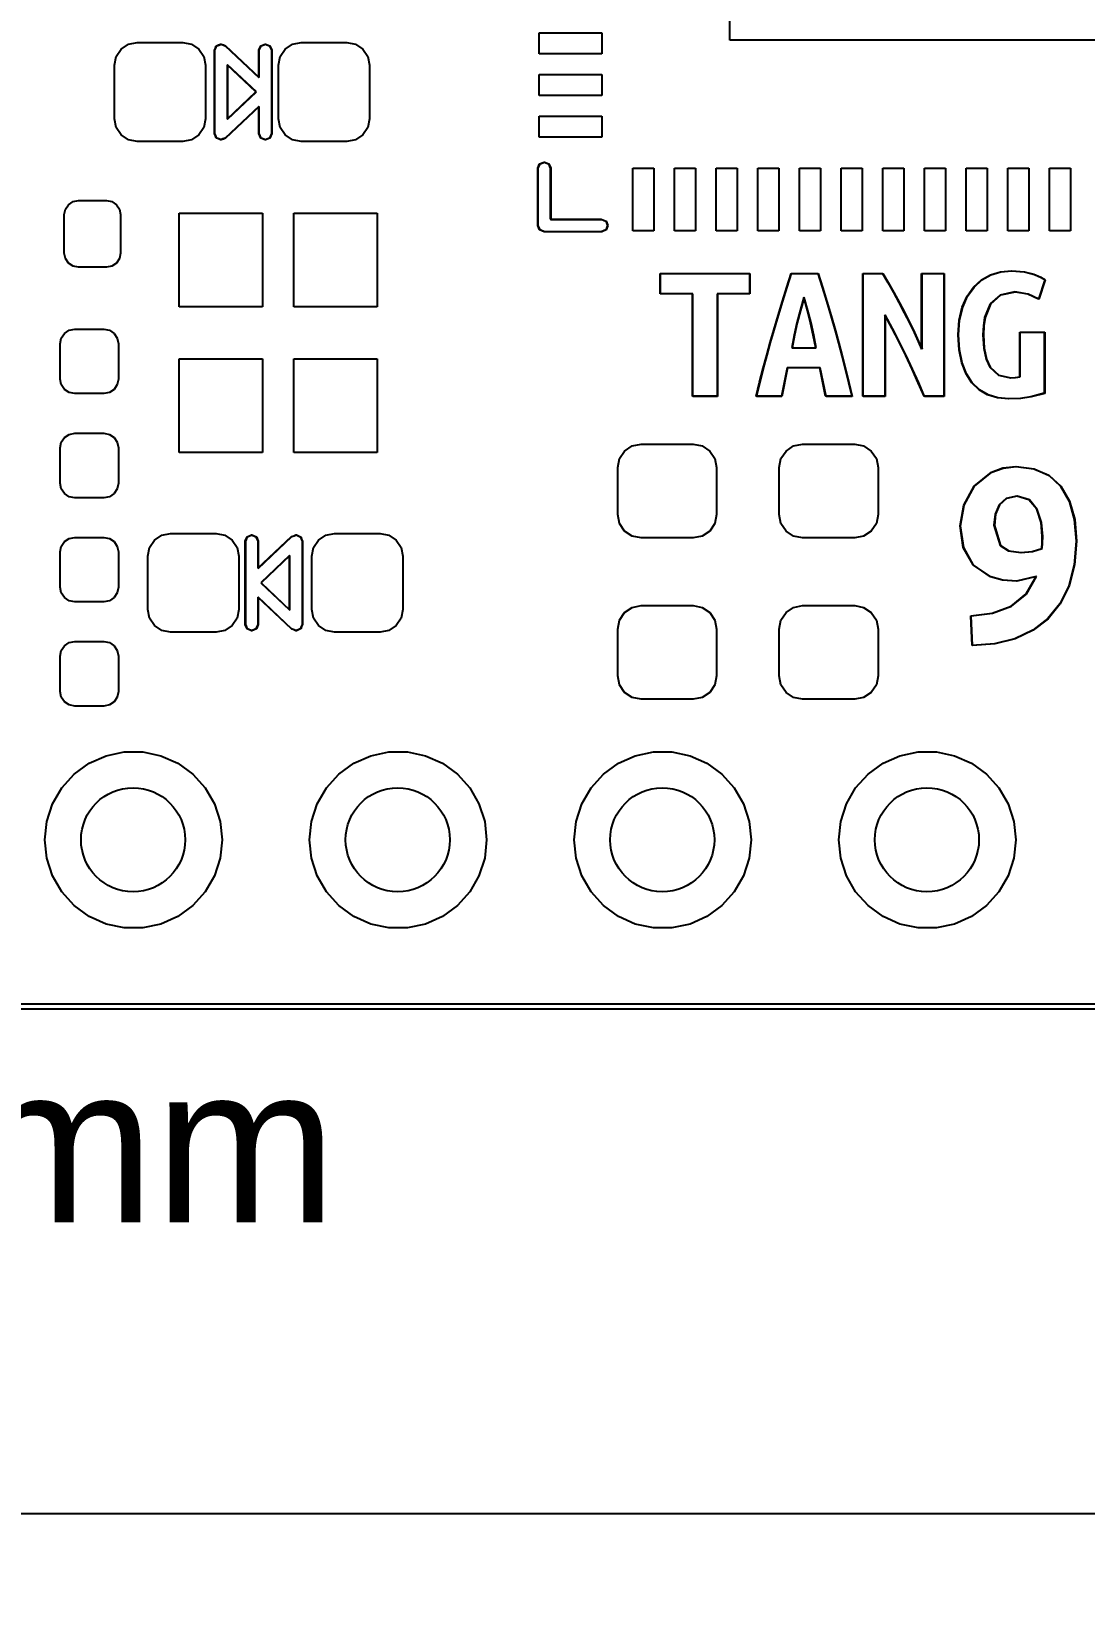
# Model space of a CAD drawing. Extents: x -4.6 to 74, y -9.9 to 22.
# Drawn here: x 18.26 to 28.34, y -9.88 to 5.3 of the extents above; entities that cross this region are included whole.
import ezdxf

# ---------------------------------------------------------------- set-up
doc = ezdxf.new("R2010")
doc.units = 0
doc.header["$MEASUREMENT"] = 0
doc.layers.get('0').update_dxf_attribs({"color": 252, "linetype": 'CONTINUOUS'})
doc.layers.add('BLACK', color=140, linetype='CONTINUOUS')
doc.layers.add('Tag', color=140, linetype='CONTINUOUS')
doc.layers.get('0').off()
doc.styles.add('KICADB', font='arial.ttf', dxfattribs={"height": 1.5})
doc.dimstyles.get("Standard").update_dxf_attribs({"dimtxt": 0.18, "dimasz": 0.18, "dimexe": 0.18, "dimexo": 0.0625, "dimgap": 0.09, "dimtad": 0, "dimtih": 1, "dimtoh": 1, "dimdec": 4, "dimzin": 0, "dimdsep": 46, "dimtxsty": 'Standard', "dimcen": 0.09, "dimadec": 0, "dimazin": 0, "dimtfac": 1, "dimtdec": 4, "dimtofl": 0, "dimtmove": 0, "dimatfit": 3, "dimfxl": 1, "dimtolj": 1, "dimtzin": 0, "dimarcsym": 0})

# ---------------------------------------------------------------- blocks, each defined once
blk = doc.blocks.new('Tang_Nano_9K_3672-F_Mask')
at = {"layer": 'BLACK', "linetype": 'Continuous'}
for p, q in [((4.8407, -3.64943), (4.8407, -3.38408)), ((4.76866, -3.65455), (4.76866, -3.64668)), ((4.76866, -3.64668), (4.79228, -3.64668)), ((4.79228, -3.64668), (4.79228, -3.65455)), ((4.60877, -3.65562), (4.61063, -3.65282)), ((4.61063, -3.65282), (4.61343, -3.65095)), ((4.61343, -3.65095), (4.61672, -3.6503)), ((4.61672, -3.6503), (4.63395, -3.6503)), ((4.63395, -3.6503), (4.63724, -3.65095)), ((4.63724, -3.65095), (4.64004, -3.65282)), ((4.64004, -3.65282), (4.6419, -3.65562)), ((4.67077, -3.65562), (4.67264, -3.65282)), ((4.67264, -3.65282), (4.67543, -3.65095)), ((4.67543, -3.65095), (4.67873, -3.6503)), ((4.67873, -3.6503), (4.69595, -3.6503)), ((4.69595, -3.6503), (4.69925, -3.65095)), ((4.69925, -3.65095), (4.70204, -3.65282)), ((4.70204, -3.65282), (4.70391, -3.65562)), ((4.79228, -3.65455), (4.76866, -3.65455)), ((5.10606, -3.64943), (4.8407, -3.64943)), ((4.60811, -3.65891), (4.60877, -3.65562)), ((4.60811, -3.67909), (4.60811, -3.65891)), ((4.6419, -3.65562), (4.64256, -3.65891)), ((4.64256, -3.65891), (4.64256, -3.67909)), ((4.67012, -3.65891), (4.67077, -3.65562)), ((4.67012, -3.67909), (4.67012, -3.65891)), ((4.70391, -3.65562), (4.70457, -3.65891)), ((4.70457, -3.65891), (4.70457, -3.67909)), ((4.76866, -3.6703), (4.76866, -3.66243)), ((4.76866, -3.66243), (4.79228, -3.66243)), ((4.79228, -3.66243), (4.79228, -3.6703)), ((4.79228, -3.6703), (4.76866, -3.6703)), ((4.76866, -3.68605), (4.76866, -3.67817)), ((4.76866, -3.67817), (4.79228, -3.67817)), ((4.79228, -3.67817), (4.79228, -3.68605)), ((4.60877, -3.68238), (4.60811, -3.67909)), ((4.61063, -3.68518), (4.60877, -3.68238)), ((4.6419, -3.68238), (4.64004, -3.68518)), ((4.64256, -3.67909), (4.6419, -3.68238)), ((4.67077, -3.68238), (4.67012, -3.67909)), ((4.67264, -3.68518), (4.67077, -3.68238)), ((4.70391, -3.68238), (4.70204, -3.68518)), ((4.70457, -3.67909), (4.70391, -3.68238)), ((4.61343, -3.68705), (4.61063, -3.68518)), ((4.61672, -3.6877), (4.61343, -3.68705)), ((4.63395, -3.6877), (4.61672, -3.6877)), ((4.63724, -3.68705), (4.63395, -3.6877)), ((4.64004, -3.68518), (4.63724, -3.68705)), ((4.67543, -3.68705), (4.67264, -3.68518)), ((4.67873, -3.6877), (4.67543, -3.68705)), ((4.69595, -3.6877), (4.67873, -3.6877)), ((4.69925, -3.68705), (4.69595, -3.6877)), ((4.70204, -3.68518), (4.69925, -3.68705)), ((4.79228, -3.68605), (4.76866, -3.68605)), ((4.80409, -3.72148), (4.80409, -3.69786)), ((4.80409, -3.69786), (4.81196, -3.69786)), ((4.81196, -3.69786), (4.81196, -3.72148)), ((4.81984, -3.72148), (4.81984, -3.69786)), ((4.81984, -3.69786), (4.82771, -3.69786)), ((4.82771, -3.69786), (4.82771, -3.72148)), ((4.83559, -3.72148), (4.83559, -3.69786)), ((4.83559, -3.69786), (4.84346, -3.69786)), ((4.84346, -3.69786), (4.84346, -3.72148)), ((4.85133, -3.72148), (4.85133, -3.69786)), ((4.85133, -3.69786), (4.85921, -3.69786)), ((4.85921, -3.69786), (4.85921, -3.72148)), ((4.86708, -3.72148), (4.86708, -3.69786)), ((4.86708, -3.69786), (4.87496, -3.69786)), ((4.87496, -3.69786), (4.87496, -3.72148)), ((4.88283, -3.72148), (4.88283, -3.69786)), ((4.88283, -3.69786), (4.8907, -3.69786)), ((4.8907, -3.69786), (4.8907, -3.72148)), ((4.89858, -3.72148), (4.89858, -3.69786)), ((4.89858, -3.69786), (4.90645, -3.69786)), ((4.90645, -3.69786), (4.90645, -3.72148)), ((4.91433, -3.72148), (4.91433, -3.69786)), ((4.91433, -3.69786), (4.9222, -3.69786)), ((4.9222, -3.69786), (4.9222, -3.72148)), ((4.93007, -3.72148), (4.93007, -3.69786)), ((4.93007, -3.69786), (4.93795, -3.69786)), ((4.93795, -3.69786), (4.93795, -3.72148)), ((4.94582, -3.72148), (4.94582, -3.69786)), ((4.94582, -3.69786), (4.9537, -3.69786)), ((4.9537, -3.69786), (4.9537, -3.72148)), ((4.96157, -3.72148), (4.96157, -3.69786)), ((4.96157, -3.69786), (4.96944, -3.69786)), ((4.96944, -3.69786), (4.96944, -3.72148)), ((4.58917, -3.71536), (4.58958, -3.71333)), ((4.58958, -3.71333), (4.59073, -3.71161)), ((4.59073, -3.71161), (4.59245, -3.71045)), ((4.59245, -3.71045), (4.59449, -3.71005)), ((4.59449, -3.71005), (4.60512, -3.71005)), ((4.60512, -3.71005), (4.60715, -3.71045)), ((4.60715, -3.71045), (4.60888, -3.71161)), ((4.60888, -3.71161), (4.61003, -3.71333)), ((4.61003, -3.71333), (4.61043, -3.71536)), ((4.58917, -3.72993), (4.58917, -3.71536)), ((4.61043, -3.71536), (4.61043, -3.72993)), ((4.6326, -3.75024), (4.6326, -3.71481)), ((4.6326, -3.71481), (4.66409, -3.71481)), ((4.66409, -3.71481), (4.66409, -3.75024)), ((4.67591, -3.75024), (4.67591, -3.71481)), ((4.67591, -3.71481), (4.7074, -3.71481)), ((4.7074, -3.71481), (4.7074, -3.75024)), ((4.81196, -3.72148), (4.80409, -3.72148)), ((4.82771, -3.72148), (4.81984, -3.72148)), ((4.84346, -3.72148), (4.83559, -3.72148)), ((4.85921, -3.72148), (4.85133, -3.72148)), ((4.87496, -3.72148), (4.86708, -3.72148)), ((4.8907, -3.72148), (4.88283, -3.72148)), ((4.90645, -3.72148), (4.89858, -3.72148)), ((4.9222, -3.72148), (4.91433, -3.72148)), ((4.93795, -3.72148), (4.93007, -3.72148)), ((4.9537, -3.72148), (4.94582, -3.72148)), ((4.96944, -3.72148), (4.96157, -3.72148)), ((4.58958, -3.73196), (4.58917, -3.72993)), ((4.59073, -3.73369), (4.58958, -3.73196)), ((4.61003, -3.73196), (4.60888, -3.73369)), ((4.61043, -3.72993), (4.61003, -3.73196)), ((4.59245, -3.73484), (4.59073, -3.73369)), ((4.59449, -3.73525), (4.59245, -3.73484)), ((4.60512, -3.73525), (4.59449, -3.73525)), ((4.60715, -3.73484), (4.60512, -3.73525)), ((4.60888, -3.73369), (4.60715, -3.73484)), ((4.66409, -3.75024), (4.6326, -3.75024)), ((4.7074, -3.75024), (4.67591, -3.75024)), ((4.58757, -3.76416), (4.58799, -3.76205)), ((4.58799, -3.76205), (4.58918, -3.76026)), ((4.58918, -3.76026), (4.59097, -3.75906)), ((4.59097, -3.75906), (4.59308, -3.75865)), ((4.59308, -3.75865), (4.6041, -3.75865)), ((4.6041, -3.75865), (4.60621, -3.75906)), ((4.60621, -3.75906), (4.608, -3.76026)), ((4.608, -3.76026), (4.60919, -3.76205)), ((4.60919, -3.76205), (4.60961, -3.76416)), ((4.58757, -3.77754), (4.58757, -3.76416)), ((4.60961, -3.76416), (4.60961, -3.77754)), ((4.6326, -3.80536), (4.6326, -3.76993)), ((4.6326, -3.76993), (4.66409, -3.76993)), ((4.66409, -3.76993), (4.66409, -3.80536)), ((4.67591, -3.80536), (4.67591, -3.76993)), ((4.67591, -3.76993), (4.7074, -3.76993)), ((4.7074, -3.76993), (4.7074, -3.80536)), ((4.58799, -3.77965), (4.58757, -3.77754)), ((4.58918, -3.78144), (4.58799, -3.77965)), ((4.60919, -3.77965), (4.608, -3.78144)), ((4.60961, -3.77754), (4.60919, -3.77965)), ((4.59097, -3.78264), (4.58918, -3.78144)), ((4.59308, -3.78305), (4.59097, -3.78264)), ((4.6041, -3.78305), (4.59308, -3.78305)), ((4.60621, -3.78264), (4.6041, -3.78305)), ((4.608, -3.78144), (4.60621, -3.78264)), ((4.59097, -3.79844), (4.59308, -3.79802)), ((4.59308, -3.79802), (4.6041, -3.79802)), ((4.6041, -3.79802), (4.60621, -3.79844)), ((4.58757, -3.80353), (4.58799, -3.80142)), ((4.58757, -3.81691), (4.58757, -3.80353)), ((4.58799, -3.80142), (4.58918, -3.79963)), ((4.58918, -3.79963), (4.59097, -3.79844)), ((4.60621, -3.79844), (4.608, -3.79963)), ((4.608, -3.79963), (4.60919, -3.80142)), ((4.60919, -3.80142), (4.60961, -3.80353)), ((4.60961, -3.80353), (4.60961, -3.81691)), ((4.80092, -3.80476), (4.80379, -3.80284)), ((4.80379, -3.80284), (4.80718, -3.80217)), ((4.80718, -3.80217), (4.82687, -3.80217)), ((4.82687, -3.80217), (4.83026, -3.80284)), ((4.83026, -3.80284), (4.83313, -3.80476)), ((4.86194, -3.80476), (4.86481, -3.80284)), ((4.86481, -3.80284), (4.8682, -3.80217)), ((4.8682, -3.80217), (4.88789, -3.80217)), ((4.88789, -3.80217), (4.89128, -3.80284)), ((4.89128, -3.80284), (4.89415, -3.80476)), ((4.66409, -3.80536), (4.6326, -3.80536)), ((4.7074, -3.80536), (4.67591, -3.80536)), ((4.79832, -3.81102), (4.799, -3.80763)), ((4.799, -3.80763), (4.80092, -3.80476)), ((4.83313, -3.80476), (4.83505, -3.80763)), ((4.83505, -3.80763), (4.83572, -3.81102)), ((4.85935, -3.81102), (4.86002, -3.80763)), ((4.86002, -3.80763), (4.86194, -3.80476)), ((4.89415, -3.80476), (4.89607, -3.80763)), ((4.89607, -3.80763), (4.89675, -3.81102)), ((4.79832, -3.82874), (4.79832, -3.81102)), ((4.83572, -3.81102), (4.83572, -3.82874)), ((4.85935, -3.82874), (4.85935, -3.81102)), ((4.89675, -3.81102), (4.89675, -3.82874)), ((4.58799, -3.81902), (4.58757, -3.81691)), ((4.58918, -3.82081), (4.58799, -3.81902)), ((4.59097, -3.82201), (4.58918, -3.82081)), ((4.59308, -3.82243), (4.59097, -3.82201)), ((4.60621, -3.82201), (4.6041, -3.82243)), ((4.608, -3.82081), (4.60621, -3.82201)), ((4.60919, -3.81902), (4.608, -3.82081)), ((4.60961, -3.81691), (4.60919, -3.81902)), ((4.6041, -3.82243), (4.59308, -3.82243)), ((4.799, -3.83213), (4.79832, -3.82874)), ((4.80092, -3.835), (4.799, -3.83213)), ((4.83505, -3.83213), (4.83313, -3.835)), ((4.83572, -3.82874), (4.83505, -3.83213)), ((4.86002, -3.83213), (4.85935, -3.82874)), ((4.86194, -3.835), (4.86002, -3.83213)), ((4.89607, -3.83213), (4.89415, -3.835)), ((4.89675, -3.82874), (4.89607, -3.83213)), ((4.58799, -3.84079), (4.58918, -3.839)), ((4.58918, -3.839), (4.59097, -3.83781)), ((4.59097, -3.83781), (4.59308, -3.83739)), ((4.59308, -3.83739), (4.6041, -3.83739)), ((4.6041, -3.83739), (4.60621, -3.83781)), ((4.60621, -3.83781), (4.608, -3.839)), ((4.608, -3.839), (4.60919, -3.84079)), ((4.62136, -3.84119), (4.62323, -3.8384)), ((4.62323, -3.8384), (4.62603, -3.83653)), ((4.62603, -3.83653), (4.62932, -3.83587)), ((4.62932, -3.83587), (4.64655, -3.83587)), ((4.64655, -3.83587), (4.64984, -3.83653)), ((4.64984, -3.83653), (4.65264, -3.8384)), ((4.65264, -3.8384), (4.6545, -3.84119)), ((4.68337, -3.84119), (4.68524, -3.8384)), ((4.68524, -3.8384), (4.68803, -3.83653)), ((4.68803, -3.83653), (4.69133, -3.83587)), ((4.69133, -3.83587), (4.70855, -3.83587)), ((4.70855, -3.83587), (4.71185, -3.83653)), ((4.71185, -3.83653), (4.71464, -3.8384)), ((4.71464, -3.8384), (4.71651, -3.84119)), ((4.80379, -3.83692), (4.80092, -3.835)), ((4.80718, -3.8376), (4.80379, -3.83692)), ((4.82687, -3.8376), (4.80718, -3.8376)), ((4.83026, -3.83692), (4.82687, -3.8376)), ((4.83313, -3.835), (4.83026, -3.83692)), ((4.86481, -3.83692), (4.86194, -3.835)), ((4.8682, -3.8376), (4.86481, -3.83692)), ((4.88789, -3.8376), (4.8682, -3.8376)), ((4.89128, -3.83692), (4.88789, -3.8376)), ((4.89415, -3.835), (4.89128, -3.83692)), ((4.58757, -3.8429), (4.58799, -3.84079)), ((4.58757, -3.85628), (4.58757, -3.8429)), ((4.60919, -3.84079), (4.60961, -3.8429)), ((4.60961, -3.8429), (4.60961, -3.85628)), ((4.62071, -3.84449), (4.62136, -3.84119)), ((4.62071, -3.86466), (4.62071, -3.84449)), ((4.6545, -3.84119), (4.65516, -3.84449)), ((4.65516, -3.84449), (4.65516, -3.86466)), ((4.68272, -3.84449), (4.68337, -3.84119)), ((4.68272, -3.86466), (4.68272, -3.84449)), ((4.71651, -3.84119), (4.71717, -3.84449)), ((4.71717, -3.84449), (4.71717, -3.86466)), ((4.58799, -3.85839), (4.58757, -3.85628)), ((4.60961, -3.85628), (4.60919, -3.85839)), ((4.58918, -3.86018), (4.58799, -3.85839)), ((4.59097, -3.86138), (4.58918, -3.86018)), ((4.59308, -3.8618), (4.59097, -3.86138)), ((4.6041, -3.8618), (4.59308, -3.8618)), ((4.60621, -3.86138), (4.6041, -3.8618)), ((4.608, -3.86018), (4.60621, -3.86138)), ((4.60919, -3.85839), (4.608, -3.86018)), ((4.80092, -3.86578), (4.80379, -3.86386)), ((4.80379, -3.86386), (4.80718, -3.86319)), ((4.80718, -3.86319), (4.82687, -3.86319)), ((4.82687, -3.86319), (4.83026, -3.86386)), ((4.83026, -3.86386), (4.83313, -3.86578)), ((4.86194, -3.86578), (4.86481, -3.86386)), ((4.86481, -3.86386), (4.8682, -3.86319)), ((4.8682, -3.86319), (4.88789, -3.86319)), ((4.88789, -3.86319), (4.89128, -3.86386)), ((4.89128, -3.86386), (4.89415, -3.86578)), ((4.62136, -3.86796), (4.62071, -3.86466)), ((4.62323, -3.87075), (4.62136, -3.86796)), ((4.6545, -3.86796), (4.65264, -3.87075)), ((4.65516, -3.86466), (4.6545, -3.86796)), ((4.68337, -3.86796), (4.68272, -3.86466)), ((4.68524, -3.87075), (4.68337, -3.86796)), ((4.71651, -3.86796), (4.71464, -3.87075)), ((4.71717, -3.86466), (4.71651, -3.86796)), ((4.79832, -3.87205), (4.799, -3.86866)), ((4.799, -3.86866), (4.80092, -3.86578)), ((4.83313, -3.86578), (4.83505, -3.86866)), ((4.83505, -3.86866), (4.83572, -3.87205)), ((4.85935, -3.87205), (4.86002, -3.86866)), ((4.86002, -3.86866), (4.86194, -3.86578)), ((4.89415, -3.86578), (4.89607, -3.86866)), ((4.89607, -3.86866), (4.89675, -3.87205)), ((4.62603, -3.87262), (4.62323, -3.87075)), ((4.62932, -3.87328), (4.62603, -3.87262)), ((4.64655, -3.87328), (4.62932, -3.87328)), ((4.64984, -3.87262), (4.64655, -3.87328)), ((4.65264, -3.87075), (4.64984, -3.87262)), ((4.68803, -3.87262), (4.68524, -3.87075)), ((4.69133, -3.87328), (4.68803, -3.87262)), ((4.70855, -3.87328), (4.69133, -3.87328)), ((4.71185, -3.87262), (4.70855, -3.87328)), ((4.71464, -3.87075), (4.71185, -3.87262)), ((4.79832, -3.88976), (4.79832, -3.87205)), ((4.83572, -3.87205), (4.83572, -3.88976)), ((4.85935, -3.88976), (4.85935, -3.87205)), ((4.89675, -3.87205), (4.89675, -3.88976)), ((4.58757, -3.88227), (4.58799, -3.88016)), ((4.58757, -3.89565), (4.58757, -3.88227)), ((4.58799, -3.88016), (4.58918, -3.87837)), ((4.58918, -3.87837), (4.59097, -3.87718)), ((4.59097, -3.87718), (4.59308, -3.87676)), ((4.59308, -3.87676), (4.6041, -3.87676)), ((4.6041, -3.87676), (4.60621, -3.87718)), ((4.60621, -3.87718), (4.608, -3.87837)), ((4.608, -3.87837), (4.60919, -3.88016)), ((4.60919, -3.88016), (4.60961, -3.88227)), ((4.60961, -3.88227), (4.60961, -3.89565)), ((4.799, -3.89315), (4.79832, -3.88976)), ((4.80092, -3.89603), (4.799, -3.89315)), ((4.83505, -3.89315), (4.83313, -3.89603)), ((4.83572, -3.88976), (4.83505, -3.89315)), ((4.86002, -3.89315), (4.85935, -3.88976)), ((4.86194, -3.89603), (4.86002, -3.89315)), ((4.89607, -3.89315), (4.89415, -3.89603)), ((4.89675, -3.88976), (4.89607, -3.89315)), ((4.58799, -3.89776), (4.58757, -3.89565)), ((4.58918, -3.89955), (4.58799, -3.89776)), ((4.59097, -3.90075), (4.58918, -3.89955)), ((4.608, -3.89955), (4.60621, -3.90075)), ((4.60919, -3.89776), (4.608, -3.89955)), ((4.60961, -3.89565), (4.60919, -3.89776)), ((4.80379, -3.89795), (4.80092, -3.89603)), ((4.80718, -3.89862), (4.80379, -3.89795)), ((4.82687, -3.89862), (4.80718, -3.89862)), ((4.83026, -3.89795), (4.82687, -3.89862)), ((4.83313, -3.89603), (4.83026, -3.89795)), ((4.86481, -3.89795), (4.86194, -3.89603)), ((4.8682, -3.89862), (4.86481, -3.89795)), ((4.88789, -3.89862), (4.8682, -3.89862)), ((4.89128, -3.89795), (4.88789, -3.89862)), ((4.89415, -3.89603), (4.89128, -3.89795)), ((4.59308, -3.90117), (4.59097, -3.90075)), ((4.6041, -3.90117), (4.59308, -3.90117)), ((4.60621, -3.90075), (4.6041, -3.90117)), ((4.59293, -3.92689), (4.59859, -3.92277)), ((4.59859, -3.92277), (4.60498, -3.91993)), ((4.60498, -3.91993), (4.61182, -3.91847)), ((4.61182, -3.91847), (4.61882, -3.91847)), ((4.61882, -3.91847), (4.62566, -3.91993)), ((4.62566, -3.91993), (4.63206, -3.92277)), ((4.63206, -3.92277), (4.63772, -3.92689)), ((4.69293, -3.92689), (4.69859, -3.92277)), ((4.69859, -3.92277), (4.70498, -3.91993)), ((4.70498, -3.91993), (4.71183, -3.91847)), ((4.71183, -3.91847), (4.71882, -3.91847)), ((4.71882, -3.91847), (4.72566, -3.91993)), ((4.72566, -3.91993), (4.73206, -3.92277)), ((4.73206, -3.92277), (4.73772, -3.92689)), ((4.79293, -3.92689), (4.79859, -3.92277)), ((4.79859, -3.92277), (4.80498, -3.91993)), ((4.80498, -3.91993), (4.81182, -3.91847)), ((4.81182, -3.91847), (4.81882, -3.91847)), ((4.81882, -3.91847), (4.82566, -3.91993)), ((4.82566, -3.91993), (4.83206, -3.92277)), ((4.83206, -3.92277), (4.83772, -3.92689)), ((4.89293, -3.92689), (4.89859, -3.92277)), ((4.89859, -3.92277), (4.90498, -3.91993)), ((4.90498, -3.91993), (4.91183, -3.91847)), ((4.91183, -3.91847), (4.91882, -3.91847)), ((4.91882, -3.91847), (4.92566, -3.91993)), ((4.92566, -3.91993), (4.93206, -3.92277)), ((4.93206, -3.92277), (4.93772, -3.92689)), ((4.58825, -3.93209), (4.59293, -3.92689)), ((4.63772, -3.92689), (4.6424, -3.93209)), ((4.68825, -3.93209), (4.69293, -3.92689)), ((4.73772, -3.92689), (4.7424, -3.93209)), ((4.78825, -3.93209), (4.79293, -3.92689)), ((4.83772, -3.92689), (4.8424, -3.93209)), ((4.88825, -3.93209), (4.89293, -3.92689)), ((4.93772, -3.92689), (4.9424, -3.93209)), ((4.58475, -3.93814), (4.58825, -3.93209)), ((4.6424, -3.93209), (4.64589, -3.93814)), ((4.68475, -3.93814), (4.68825, -3.93209)), ((4.7424, -3.93209), (4.74589, -3.93814)), ((4.78475, -3.93814), (4.78825, -3.93209)), ((4.8424, -3.93209), (4.84589, -3.93814)), ((4.88475, -3.93814), (4.88825, -3.93209)), ((4.9424, -3.93209), (4.94589, -3.93814)), ((4.58259, -3.9448), (4.58475, -3.93814)), ((4.64589, -3.93814), (4.64806, -3.9448)), ((4.68259, -3.9448), (4.68475, -3.93814)), ((4.74589, -3.93814), (4.74806, -3.9448)), ((4.78259, -3.9448), (4.78475, -3.93814)), ((4.84589, -3.93814), (4.84806, -3.9448)), ((4.88259, -3.9448), (4.88475, -3.93814)), ((4.94589, -3.93814), (4.94806, -3.9448)), ((4.58186, -3.95176), (4.58259, -3.9448)), ((4.64806, -3.9448), (4.64879, -3.95176)), ((4.68186, -3.95176), (4.68259, -3.9448)), ((4.74806, -3.9448), (4.74879, -3.95176)), ((4.78186, -3.95176), (4.78259, -3.9448)), ((4.84806, -3.9448), (4.84879, -3.95176)), ((4.88186, -3.95176), (4.88259, -3.9448)), ((4.94806, -3.9448), (4.94879, -3.95176)), ((4.58259, -3.95871), (4.58186, -3.95176)), ((4.64879, -3.95176), (4.64806, -3.95871)), ((4.68259, -3.95871), (4.68186, -3.95176)), ((4.74879, -3.95176), (4.74806, -3.95871)), ((4.78259, -3.95871), (4.78186, -3.95176)), ((4.84879, -3.95176), (4.84806, -3.95871)), ((4.88259, -3.95871), (4.88186, -3.95176)), ((4.94879, -3.95176), (4.94806, -3.95871)), ((4.58475, -3.96537), (4.58259, -3.95871)), ((4.64806, -3.95871), (4.64589, -3.96537)), ((4.68475, -3.96537), (4.68259, -3.95871)), ((4.74806, -3.95871), (4.74589, -3.96537)), ((4.78475, -3.96537), (4.78259, -3.95871)), ((4.84806, -3.95871), (4.84589, -3.96537)), ((4.88475, -3.96537), (4.88259, -3.95871)), ((4.94806, -3.95871), (4.94589, -3.96537)), ((4.58825, -3.97143), (4.58475, -3.96537)), ((4.64589, -3.96537), (4.6424, -3.97143)), ((4.68825, -3.97143), (4.68475, -3.96537)), ((4.74589, -3.96537), (4.7424, -3.97143)), ((4.78825, -3.97143), (4.78475, -3.96537)), ((4.84589, -3.96537), (4.8424, -3.97143)), ((4.88825, -3.97143), (4.88475, -3.96537)), ((4.94589, -3.96537), (4.9424, -3.97143)), ((4.59293, -3.97662), (4.58825, -3.97143)), ((4.6424, -3.97143), (4.63772, -3.97662)), ((4.69293, -3.97662), (4.68825, -3.97143)), ((4.7424, -3.97143), (4.73772, -3.97662)), ((4.79293, -3.97662), (4.78825, -3.97143)), ((4.8424, -3.97143), (4.83772, -3.97662)), ((4.89293, -3.97662), (4.88825, -3.97143)), ((4.9424, -3.97143), (4.93772, -3.97662)), ((4.59859, -3.98074), (4.59293, -3.97662)), ((4.63772, -3.97662), (4.63206, -3.98074)), ((4.69859, -3.98074), (4.69293, -3.97662)), ((4.73772, -3.97662), (4.73206, -3.98074)), ((4.79859, -3.98074), (4.79293, -3.97662)), ((4.83772, -3.97662), (4.83206, -3.98074)), ((4.89859, -3.98074), (4.89293, -3.97662)), ((4.93772, -3.97662), (4.93206, -3.98074)), ((4.60498, -3.98358), (4.59859, -3.98074)), ((4.61182, -3.98504), (4.60498, -3.98358)), ((4.62566, -3.98358), (4.61882, -3.98504)), ((4.63206, -3.98074), (4.62566, -3.98358)), ((4.70498, -3.98358), (4.69859, -3.98074)), ((4.71183, -3.98504), (4.70498, -3.98358)), ((4.72566, -3.98358), (4.71882, -3.98504)), ((4.73206, -3.98074), (4.72566, -3.98358)), ((4.80498, -3.98358), (4.79859, -3.98074)), ((4.81182, -3.98504), (4.80498, -3.98358)), ((4.82566, -3.98358), (4.81882, -3.98504)), ((4.83206, -3.98074), (4.82566, -3.98358)), ((4.90498, -3.98358), (4.89859, -3.98074)), ((4.91183, -3.98504), (4.90498, -3.98358)), ((4.92566, -3.98358), (4.91882, -3.98504)), ((4.93206, -3.98074), (4.92566, -3.98358)), ((4.61882, -3.98504), (4.61182, -3.98504)), ((4.71882, -3.98504), (4.71183, -3.98504)), ((4.81882, -3.98504), (4.81182, -3.98504)), ((4.91882, -3.98504), (4.91183, -3.98504))]:
    blk.add_line(p, q, dxfattribs=at)
blk = doc.blocks.new('Tang_Nano_9K_3672-F_Silkscreen')
at = {"layer": 'BLACK', "linetype": 'Continuous'}
for p, q in [((4.6461, -3.65325), (4.64644, -3.65245)), ((4.6461, -3.68475), (4.6461, -3.65325)), ((4.64644, -3.65245), (4.64674, -3.65163)), ((4.64674, -3.65163), (4.64678, -3.65162)), ((4.64678, -3.65162), (4.64679, -3.65158)), ((4.64679, -3.65158), (4.6476, -3.65125)), ((4.6476, -3.65125), (4.64839, -3.65089)), ((4.64839, -3.65089), (4.64843, -3.6509)), ((4.64843, -3.6509), (4.64846, -3.65089)), ((4.64846, -3.65089), (4.64927, -3.65122)), ((4.64927, -3.65122), (4.65008, -3.65153)), ((4.65008, -3.65153), (4.66283, -3.66353)), ((4.66283, -3.65325), (4.66353, -3.65158)), ((4.66283, -3.66353), (4.66283, -3.65325)), ((4.66353, -3.65158), (4.6652, -3.65089)), ((4.6652, -3.65089), (4.66687, -3.65158)), ((4.66687, -3.65158), (4.66756, -3.65325)), ((4.66756, -3.65325), (4.66756, -3.68475)), ((4.66175, -3.669), (4.65083, -3.65872)), ((4.65083, -3.65872), (4.65083, -3.67928)), ((4.65083, -3.67928), (4.66175, -3.669)), ((4.66283, -3.67447), (4.65008, -3.68647)), ((4.66283, -3.68475), (4.66283, -3.67447)), ((4.64644, -3.68555), (4.6461, -3.68475)), ((4.64674, -3.68637), (4.64644, -3.68555)), ((4.64678, -3.68638), (4.64674, -3.68637)), ((4.64679, -3.68642), (4.64678, -3.68638)), ((4.6476, -3.68675), (4.64679, -3.68642)), ((4.64839, -3.68711), (4.6476, -3.68675)), ((4.64843, -3.6871), (4.64839, -3.68711)), ((4.64846, -3.68711), (4.64843, -3.6871)), ((4.64927, -3.68678), (4.64846, -3.68711)), ((4.65008, -3.68647), (4.64927, -3.68678)), ((4.66353, -3.68642), (4.66283, -3.68475)), ((4.6652, -3.68711), (4.66353, -3.68642)), ((4.66687, -3.68642), (4.6652, -3.68711)), ((4.66756, -3.68475), (4.66687, -3.68642)), ((4.76826, -3.69786), (4.76896, -3.69619)), ((4.76896, -3.69619), (4.77063, -3.6955)), ((4.77063, -3.6955), (4.7723, -3.69619)), ((4.7723, -3.69619), (4.77299, -3.69786)), ((4.76826, -3.71951), (4.76826, -3.69786)), ((4.77299, -3.69786), (4.77299, -3.71715)), ((4.76896, -3.72118), (4.76826, -3.71951)), ((4.77299, -3.71715), (4.79228, -3.71715)), ((4.79228, -3.71715), (4.79395, -3.71784)), ((4.79395, -3.71784), (4.79464, -3.71951)), ((4.79464, -3.71951), (4.79395, -3.72118)), ((4.77063, -3.72187), (4.76896, -3.72118)), ((4.79228, -3.72187), (4.77063, -3.72187)), ((4.79395, -3.72118), (4.79228, -3.72187)), ((4.8145, -3.7453), (4.8145, -3.73765)), ((4.8145, -3.73765), (4.84825, -3.73765)), ((4.84825, -3.73765), (4.84825, -3.7453)), ((4.86241, -3.74279), (4.864, -3.73765)), ((4.864, -3.73765), (4.87405, -3.73765)), ((4.87405, -3.73765), (4.8757, -3.74283)), ((4.89107, -3.78408), (4.89107, -3.73765)), ((4.89107, -3.73765), (4.8985, -3.73765)), ((4.8985, -3.73765), (4.9006, -3.74109)), ((4.91335, -3.76623), (4.91335, -3.73765)), ((4.91335, -3.73765), (4.92167, -3.73765)), ((4.92167, -3.73765), (4.92167, -3.78408)), ((4.93594, -3.74006), (4.93937, -3.73814)), ((4.93937, -3.73814), (4.94318, -3.73699)), ((4.94318, -3.73699), (4.94725, -3.7366)), ((4.94725, -3.7366), (4.95209, -3.73701)), ((4.95209, -3.73701), (4.9558, -3.73795)), ((4.9558, -3.73795), (4.95839, -3.73908)), ((4.86079, -3.74807), (4.86241, -3.74279)), ((4.8757, -3.74283), (4.87734, -3.74816)), ((4.9006, -3.74109), (4.9027, -3.74481)), ((4.93058, -3.74619), (4.933, -3.74275)), ((4.933, -3.74275), (4.93594, -3.74006)), ((4.95992, -3.73998), (4.95752, -3.74733)), ((4.95839, -3.73908), (4.95992, -3.73998)), ((4.82672, -3.7453), (4.8145, -3.7453)), ((4.82672, -3.78408), (4.82672, -3.7453)), ((4.84825, -3.7453), (4.83602, -3.7453)), ((4.83602, -3.7453), (4.83602, -3.78408)), ((4.85915, -3.75349), (4.86079, -3.74807)), ((4.8688, -3.74665), (4.86741, -3.75164)), ((4.87019, -3.75164), (4.8688, -3.74665)), ((4.87734, -3.74816), (4.87898, -3.75365)), ((4.9027, -3.74481), (4.90477, -3.74867)), ((4.90477, -3.74867), (4.90679, -3.7525)), ((4.92754, -3.75525), (4.92872, -3.75036)), ((4.92872, -3.75036), (4.93058, -3.74619)), ((4.93926, -3.74916), (4.93716, -3.75426)), ((4.94297, -3.74583), (4.93926, -3.74916)), ((4.94852, -3.74463), (4.94297, -3.74583)), ((4.95347, -3.74545), (4.94852, -3.74463)), ((4.95752, -3.74733), (4.95347, -3.74545)), ((4.85747, -3.75906), (4.85915, -3.75349)), ((4.86621, -3.75629), (4.86516, -3.7609)), ((4.86741, -3.75164), (4.86621, -3.75629)), ((4.87139, -3.75629), (4.87019, -3.75164)), ((4.8724, -3.7609), (4.87139, -3.75629)), ((4.87898, -3.75365), (4.88061, -3.75929)), ((4.90219, -3.7584), (4.8994, -3.75325)), ((4.8994, -3.75325), (4.8994, -3.78408)), ((4.90679, -3.7525), (4.9087, -3.75627)), ((4.9087, -3.75627), (4.91046, -3.75993)), ((4.92715, -3.76083), (4.92754, -3.75525)), ((4.93716, -3.75426), (4.93668, -3.75739)), ((4.85613, -3.76368), (4.85747, -3.75906)), ((4.86516, -3.7609), (4.86422, -3.7657)), ((4.8733, -3.7657), (4.8724, -3.7609)), ((4.88061, -3.75929), (4.88191, -3.76394)), ((4.90485, -3.76354), (4.90219, -3.7584)), ((4.91046, -3.75993), (4.91203, -3.7633)), ((4.92749, -3.76646), (4.92715, -3.76083)), ((4.93668, -3.75739), (4.93652, -3.76083)), ((4.93652, -3.76083), (4.93682, -3.76589)), ((4.95047, -3.77673), (4.95047, -3.75978)), ((4.95047, -3.75978), (4.9597, -3.75978)), ((4.9597, -3.75978), (4.9597, -3.78295)), ((4.85479, -3.76848), (4.85613, -3.76368)), ((4.86422, -3.7657), (4.8733, -3.7657)), ((4.88191, -3.76394), (4.88319, -3.76875)), ((4.90739, -3.76866), (4.90485, -3.76354)), ((4.91203, -3.7633), (4.91335, -3.76623)), ((4.9285, -3.77136), (4.92749, -3.76646)), ((4.93682, -3.76589), (4.93769, -3.76998)), ((4.85212, -3.77868), (4.85345, -3.77349)), ((4.85345, -3.77349), (4.85479, -3.76848)), ((4.8625, -3.77335), (4.8604, -3.78408)), ((4.87487, -3.77335), (4.8625, -3.77335)), ((4.87705, -3.78408), (4.87487, -3.77335)), ((4.88319, -3.76875), (4.88446, -3.7737)), ((4.88446, -3.7737), (4.88571, -3.77881)), ((4.9098, -3.77379), (4.90739, -3.76866)), ((4.91209, -3.77893), (4.9098, -3.77379)), ((4.93013, -3.77553), (4.9285, -3.77136)), ((4.93769, -3.76998), (4.93915, -3.77309)), ((4.93915, -3.77309), (4.94239, -3.77604)), ((4.8508, -3.78408), (4.85212, -3.77868)), ((4.88571, -3.77881), (4.88695, -3.78408)), ((4.91425, -3.78408), (4.91209, -3.77893)), ((4.93232, -3.77894), (4.93013, -3.77553)), ((4.93505, -3.7816), (4.93232, -3.77894)), ((4.94239, -3.77604), (4.94687, -3.77703)), ((4.94687, -3.77703), (4.94867, -3.77695)), ((4.94867, -3.77695), (4.95047, -3.77673)), ((4.83602, -3.78408), (4.82672, -3.78408)), ((4.8604, -3.78408), (4.8508, -3.78408)), ((4.88695, -3.78408), (4.87705, -3.78408)), ((4.8994, -3.78408), (4.89107, -3.78408)), ((4.92167, -3.78408), (4.91425, -3.78408)), ((4.93829, -3.78351), (4.93505, -3.7816)), ((4.94199, -3.78467), (4.93829, -3.78351)), ((4.94612, -3.78505), (4.94199, -3.78467)), ((4.95071, -3.78486), (4.94612, -3.78505)), ((4.95456, -3.7843), (4.95071, -3.78486)), ((4.9597, -3.78295), (4.95456, -3.7843)), ((4.93318, -3.81803), (4.93971, -3.81272)), ((4.93971, -3.81272), (4.94399, -3.81117)), ((4.94399, -3.81117), (4.94896, -3.81065)), ((4.94896, -3.81065), (4.95575, -3.81147)), ((4.95575, -3.81147), (4.96138, -3.81395)), ((4.96138, -3.81395), (4.96585, -3.81809)), ((4.92925, -3.82526), (4.93318, -3.81803)), ((4.94928, -3.8218), (4.94529, -3.82271)), ((4.9539, -3.82319), (4.94928, -3.8218)), ((4.96585, -3.81809), (4.9691, -3.82369)), ((4.92792, -3.83307), (4.92925, -3.82526)), ((4.94264, -3.8251), (4.94115, -3.8286)), ((4.94529, -3.82271), (4.94264, -3.8251)), ((4.95687, -3.8268), (4.9539, -3.82319)), ((4.95847, -3.83174), (4.95687, -3.8268)), ((4.9691, -3.82369), (4.97105, -3.8306)), ((4.92909, -3.84119), (4.92792, -3.83307)), ((4.94115, -3.8286), (4.94067, -3.83285)), ((4.94067, -3.83285), (4.94301, -3.8405)), ((4.95895, -3.8371), (4.95847, -3.83174)), ((4.97105, -3.8306), (4.9717, -3.8388)), ((4.65772, -3.83883), (4.65841, -3.83716)), ((4.65772, -3.87032), (4.65772, -3.83883)), ((4.65841, -3.83716), (4.66008, -3.83646)), ((4.66008, -3.83646), (4.66175, -3.83716)), ((4.66175, -3.83716), (4.66244, -3.83883)), ((4.66244, -3.84911), (4.67519, -3.83711)), ((4.66244, -3.83883), (4.66244, -3.84911)), ((4.67519, -3.83711), (4.67601, -3.8368)), ((4.67601, -3.8368), (4.67681, -3.83646)), ((4.67681, -3.83646), (4.67685, -3.83648)), ((4.67685, -3.83648), (4.67688, -3.83647)), ((4.67688, -3.83647), (4.67768, -3.83682)), ((4.67768, -3.83682), (4.67848, -3.83716)), ((4.67848, -3.83716), (4.6785, -3.83719)), ((4.6785, -3.83719), (4.67853, -3.83721)), ((4.67853, -3.83721), (4.67884, -3.83802)), ((4.67884, -3.83802), (4.67917, -3.83883)), ((4.67917, -3.83883), (4.67917, -3.87032)), ((4.95873, -3.84157), (4.95889, -3.83949)), ((4.95889, -3.83949), (4.95895, -3.8371)), ((4.9717, -3.8388), (4.97101, -3.84782)), ((4.67445, -3.84429), (4.66353, -3.85457)), ((4.67445, -3.86486), (4.67445, -3.84429)), ((4.93281, -3.84784), (4.92909, -3.84119)), ((4.94301, -3.8405), (4.94614, -3.8425)), ((4.94614, -3.8425), (4.95087, -3.84316)), ((4.95087, -3.84316), (4.95512, -3.84274)), ((4.95512, -3.84274), (4.95873, -3.84157)), ((4.9394, -3.85235), (4.93281, -3.84784)), ((4.95661, -3.85219), (4.94917, -3.854)), ((4.95286, -3.85882), (4.95661, -3.85219)), ((4.97101, -3.84782), (4.96893, -3.85575)), ((4.66353, -3.85457), (4.67445, -3.86486)), ((4.94386, -3.85359), (4.9394, -3.85235)), ((4.94917, -3.854), (4.94386, -3.85359)), ((4.96893, -3.85575), (4.96557, -3.86254)), ((4.67519, -3.87204), (4.66244, -3.86004)), ((4.66244, -3.86004), (4.66244, -3.87032)), ((4.94001, -3.8661), (4.94715, -3.8634)), ((4.94715, -3.8634), (4.95286, -3.85882)), ((4.96557, -3.86254), (4.96102, -3.86813)), ((4.93196, -3.86707), (4.94001, -3.8661)), ((4.93238, -3.87833), (4.93196, -3.86707)), ((4.96102, -3.86813), (4.95533, -3.87252)), ((4.65841, -3.87199), (4.65772, -3.87032)), ((4.66008, -3.87269), (4.65841, -3.87199)), ((4.66175, -3.87199), (4.66008, -3.87269)), ((4.66244, -3.87032), (4.66175, -3.87199)), ((4.67601, -3.87235), (4.67519, -3.87204)), ((4.67681, -3.87269), (4.67601, -3.87235)), ((4.67685, -3.87267), (4.67681, -3.87269)), ((4.67688, -3.87268), (4.67685, -3.87267)), ((4.67768, -3.87233), (4.67688, -3.87268)), ((4.67848, -3.87199), (4.67768, -3.87233)), ((4.6785, -3.87196), (4.67848, -3.87199)), ((4.67853, -3.87194), (4.6785, -3.87196)), ((4.67884, -3.87113), (4.67853, -3.87194)), ((4.67917, -3.87032), (4.67884, -3.87113)), ((4.94859, -3.87573), (4.9409, -3.87768)), ((4.95533, -3.87252), (4.94859, -3.87573)), ((4.9409, -3.87768), (4.93238, -3.87833))]:
    blk.add_line(p, q, dxfattribs=at)
blk = doc.blocks.new('*D8')
at = {"layer": 'Tag', "color": 0, "linetype": 'Continuous', "lineweight": -2, "transparency": 16777216}
for p, q in [((1.471, -1.566), (1.471, -9.08)), ((71.433, -1.566), (71.433, -9.08)), ((2.471, -8.9), (32.694, -8.9)), ((70.433, -8.9), (40.21, -8.9))]:
    blk.add_line(p, q, dxfattribs=at)
at = {"layer": 'Tag', "color": 0, "linetype": 'Continuous', "transparency": 16777216}
for points in [[(2.471, -8.734), (2.471, -9.067), (1.471, -8.9)], [(70.433, -8.734), (70.433, -9.067), (71.433, -8.9)]]:
    blk.add_solid(points, dxfattribs=at)
at = {"layer": 'Tag', "color": 0, "linetype": 'Continuous', "transparency": 16777216, "insert": (36.452, -8.9), "char_height": 1.5, "attachment_point": 5, "style": 'KICADB'}
blk.add_mtext('\\A1;70.0mm', dxfattribs=at)
blk = doc.blocks.new('*D10')
at = {"layer": 'Tag', "color": 0, "linetype": 'Continuous', "lineweight": -2, "transparency": 16777216}
for p, q in [((9.088, -2.532), (9.088, -2.352)), ((8.998, -2.442), (9.178, -2.442)), ((11.763, -5.388), (9.544, -2.944)), ((11.943, -5.388), (11.763, -5.388))]:
    blk.add_line(p, q, dxfattribs=at)
at = {"layer": 'Tag', "color": 0, "linetype": 'Continuous', "transparency": 16777216}
blk.add_solid([(9.567, -2.924), (9.522, -2.965), (9.423, -2.811)], dxfattribs=at)
at = {"layer": 'Tag', "color": 0, "linetype": 'Continuous', "transparency": 16777216, "insert": (16.552, -5.388), "char_height": 1.5, "attachment_point": 5, "style": 'KICADB'}
blk.add_mtext('\\A1;Ø=1.0mm', dxfattribs=at)

msp = doc.modelspace()

# ---------------------------------------------------------------- linework, layer by layer
at = {"layer": 'BLACK', "linetype": 'Continuous'}
for p, q in [((20.01769, 5.14643), (20.02529, 5.16722)), ((20.02529, 5.16722), (20.02631, 5.16747)), ((20.02631, 5.16747), (20.02656, 5.16848)), ((20.02656, 5.16848), (20.04709, 5.17685)), ((20.04709, 5.17685), (20.06712, 5.18598)), ((20.06712, 5.18598), (20.06814, 5.18572)), ((20.06814, 5.18572), (20.0689, 5.18598)), ((20.0689, 5.18598), (20.08943, 5.17761)), ((20.08943, 5.17761), (20.10997, 5.16975)), ((20.10997, 5.16975), (20.43321, 4.86553)), ((20.43321, 5.12615), (20.45095, 5.16848)), ((20.45095, 5.16848), (20.49329, 5.18598)), ((20.49329, 5.18598), (20.53563, 5.16848)), ((20.53563, 5.16848), (20.55312, 5.12615)), ((20.00907, 5.12615), (20.01769, 5.14643)), ((20.00907, 4.32755), (20.00907, 5.12615)), ((20.43321, 4.86553), (20.43321, 5.12615)), ((20.55312, 5.12615), (20.55312, 4.32755)), ((20.40583, 4.72685), (20.12898, 4.98747)), ((20.12898, 4.98747), (20.12898, 4.46623)), ((20.12898, 4.46623), (20.40583, 4.72685)), ((20.43321, 4.58817), (20.10997, 4.28395)), ((20.43321, 4.32755), (20.43321, 4.58817)), ((20.01769, 4.30727), (20.00907, 4.32755)), ((20.02529, 4.28648), (20.01769, 4.30727)), ((20.02631, 4.28623), (20.02529, 4.28648)), ((20.02656, 4.28521), (20.02631, 4.28623)), ((20.04709, 4.27685), (20.02656, 4.28521)), ((20.06712, 4.26772), (20.04709, 4.27685)), ((20.06814, 4.26798), (20.06712, 4.26772)), ((20.0689, 4.26772), (20.06814, 4.26798)), ((20.08943, 4.27609), (20.0689, 4.26772)), ((20.10997, 4.28395), (20.08943, 4.27609)), ((20.45095, 4.28521), (20.43321, 4.32755)), ((20.49329, 4.26772), (20.45095, 4.28521)), ((20.53563, 4.28521), (20.49329, 4.26772)), ((20.55312, 4.32755), (20.53563, 4.28521)), ((23.10609, 3.99519), (23.12383, 4.03752)), ((23.10609, 3.44631), (23.10609, 3.99519)), ((23.12383, 4.03752), (23.16617, 4.05502)), ((23.16617, 4.05502), (23.20851, 4.03752)), ((23.20851, 4.03752), (23.226, 3.99519)), ((23.226, 3.99519), (23.226, 3.50614)), ((23.226, 3.50614), (23.71504, 3.50614)), ((23.71504, 3.50614), (23.75738, 3.48865)), ((23.12383, 3.40397), (23.10609, 3.44631)), ((23.16617, 3.38648), (23.12383, 3.40397)), ((23.71504, 3.38648), (23.16617, 3.38648)), ((23.75738, 3.40397), (23.71504, 3.38648)), ((23.75738, 3.48865), (23.77488, 3.44631)), ((23.77488, 3.44631), (23.75738, 3.40397)), ((24.27837, 2.79248), (24.27837, 2.98642)), ((24.27837, 2.98642), (25.13401, 2.98642)), ((25.13401, 2.98642), (25.13401, 2.79248)), ((25.49299, 2.85611), (25.5333, 2.98642)), ((25.5333, 2.98642), (25.78809, 2.98642)), ((25.78809, 2.98642), (25.82992, 2.8551)), ((26.21958, 1.80932), (26.21958, 2.98642)), ((26.21958, 2.98642), (26.40795, 2.98642)), ((26.40795, 2.98642), (26.46119, 2.89921)), ((26.46119, 2.89921), (26.51443, 2.8049)), ((26.78443, 2.26186), (26.78443, 2.98642)), ((26.78443, 2.98642), (26.99536, 2.98642)), ((26.99536, 2.98642), (26.99536, 1.80932)), ((27.2826, 2.85713), (27.35714, 2.92533)), ((27.35714, 2.92533), (27.44409, 2.974)), ((27.44409, 2.974), (27.54069, 3.00316)), ((27.54069, 3.00316), (27.64387, 3.01304)), ((27.64387, 3.01304), (27.76657, 3.00265)), ((27.76657, 3.00265), (27.86063, 2.97882)), ((27.86063, 2.97882), (27.92629, 2.95017)), ((27.96508, 2.92735), (27.90424, 2.74101)), ((27.92629, 2.95017), (27.96508, 2.92735)), ((24.58817, 2.79248), (24.27837, 2.79248)), ((24.58817, 1.80932), (24.58817, 2.79248)), ((25.13401, 2.79248), (24.82395, 2.79248)), ((24.82395, 2.79248), (24.82395, 1.80932)), ((25.45192, 2.72225), (25.49299, 2.85611)), ((25.65499, 2.75825), (25.61975, 2.63175)), ((25.69023, 2.63175), (25.65499, 2.75825)), ((25.82992, 2.8551), (25.8715, 2.71997)), ((26.51443, 2.8049), (26.56691, 2.70704)), ((27.17409, 2.6642), (27.22125, 2.76992)), ((27.22125, 2.76992), (27.2826, 2.85713)), ((27.53536, 2.77904), (27.44131, 2.69462)), ((27.67607, 2.80947), (27.53536, 2.77904)), ((27.80156, 2.78868), (27.67607, 2.80947)), ((27.90424, 2.74101), (27.80156, 2.78868)), ((25.36775, 2.44363), (25.41034, 2.58485)), ((25.41034, 2.58485), (25.45192, 2.72225)), ((25.61975, 2.63175), (25.58933, 2.51386)), ((25.72065, 2.51386), (25.69023, 2.63175)), ((25.8715, 2.71997), (25.91308, 2.58079)), ((26.5015, 2.46037), (26.43077, 2.59093)), ((26.43077, 2.59093), (26.43077, 1.80932)), ((26.56691, 2.70704), (26.61812, 2.60994)), ((26.61812, 2.60994), (26.66654, 2.51437)), ((27.14418, 2.54023), (27.17409, 2.6642)), ((27.44131, 2.69462), (27.38807, 2.56532)), ((25.33378, 2.32651), (25.36775, 2.44363)), ((25.58933, 2.51386), (25.56271, 2.39699)), ((25.74626, 2.39699), (25.72065, 2.51386)), ((25.91308, 2.58079), (25.9544, 2.4378)), ((25.9544, 2.4378), (25.98736, 2.31992)), ((26.56894, 2.33006), (26.5015, 2.46037)), ((26.66654, 2.51437), (26.71116, 2.42158)), ((27.13429, 2.39876), (27.14418, 2.54023)), ((27.3759, 2.48597), (27.37184, 2.39876)), ((27.38807, 2.56532), (27.3759, 2.48597)), ((25.29981, 2.20482), (25.33378, 2.32651)), ((25.56271, 2.39699), (25.53888, 2.2753)), ((25.76908, 2.2753), (25.74626, 2.39699)), ((25.98736, 2.31992), (26.01981, 2.19797)), ((26.63333, 2.20025), (26.56894, 2.33006)), ((26.71116, 2.42158), (26.75097, 2.33614)), ((26.75097, 2.33614), (26.78443, 2.26186)), ((27.14291, 2.25603), (27.13429, 2.39876)), ((27.37184, 2.39876), (27.37945, 2.27048)), ((27.7255, 1.99566), (27.7255, 2.42538)), ((27.7255, 2.42538), (27.9595, 2.42538)), ((27.9595, 2.42538), (27.9595, 1.83797)), ((25.26584, 2.0778), (25.29981, 2.20482)), ((25.53888, 2.2753), (25.76908, 2.2753)), ((26.01981, 2.19797), (26.05201, 2.07248)), ((26.69443, 2.0702), (26.63333, 2.20025)), ((27.16852, 2.1318), (27.14291, 2.25603)), ((27.20984, 2.02608), (27.16852, 2.1318)), ((27.37945, 2.27048), (27.4015, 2.16679)), ((27.4015, 2.16679), (27.43852, 2.08794)), ((25.23212, 1.94622), (25.26584, 2.0778)), ((25.49527, 2.08135), (25.44203, 1.80932)), ((25.80888, 2.08135), (25.49527, 2.08135)), ((25.86415, 1.80932), (25.80888, 2.08135)), ((26.05201, 2.07248), (26.0837, 1.94293)), ((26.75249, 1.93989), (26.69443, 2.0702)), ((27.26536, 1.93963), (27.20984, 2.02608)), ((27.43852, 2.08794), (27.52066, 2.01315)), ((27.52066, 2.01315), (27.63424, 1.98806)), ((27.63424, 1.98806), (27.67987, 1.99008)), ((27.67987, 1.99008), (27.7255, 1.99566)), ((25.19865, 1.80932), (25.23212, 1.94622)), ((26.0837, 1.94293), (26.11513, 1.80932)), ((26.80725, 1.80932), (26.75249, 1.93989)), ((27.33457, 1.8722), (27.26536, 1.93963)), ((27.41671, 1.82377), (27.33457, 1.8722)), ((27.51052, 1.79437), (27.41671, 1.82377)), ((27.9595, 1.83797), (27.82919, 1.80375)), ((24.82395, 1.80932), (24.58817, 1.80932)), ((25.44203, 1.80932), (25.19865, 1.80932)), ((26.11513, 1.80932), (25.86415, 1.80932)), ((26.43077, 1.80932), (26.21958, 1.80932)), ((26.99536, 1.80932), (26.80725, 1.80932)), ((27.61522, 1.78473), (27.51052, 1.79437)), ((27.73159, 1.78955), (27.61522, 1.78473)), ((27.82919, 1.80375), (27.73159, 1.78955)), ((27.28716, 0.94862), (27.45271, 1.08324)), ((27.45271, 1.08324), (27.56122, 1.12253)), ((27.56122, 1.12253), (27.68722, 1.13572)), ((27.68722, 1.13572), (27.85936, 1.11493)), ((27.85936, 1.11493), (28.00209, 1.05205)), ((27.18753, 0.76532), (27.28716, 0.94862)), ((28.00209, 1.05205), (28.11542, 0.9471)), ((28.11542, 0.9471), (28.19781, 0.80512)), ((27.15381, 0.56732), (27.18753, 0.76532)), ((27.527, 0.76938), (27.48922, 0.68064)), ((27.59418, 0.82997), (27.527, 0.76938)), ((27.69533, 0.85304), (27.59418, 0.82997)), ((27.81246, 0.8178), (27.69533, 0.85304)), ((27.88776, 0.72628), (27.81246, 0.8178)), ((28.19781, 0.80512), (28.24725, 0.62994)), ((27.48922, 0.68064), (27.47705, 0.5729)), ((27.92832, 0.60104), (27.88776, 0.72628)), ((28.24725, 0.62994), (28.26373, 0.42205)), ((20.30366, 0.42129), (20.32115, 0.46363)), ((20.32115, 0.46363), (20.36349, 0.48138)), ((20.36349, 0.48138), (20.40583, 0.46363)), ((20.40583, 0.46363), (20.42332, 0.42129)), ((20.42332, 0.16067), (20.74656, 0.4649)), ((20.74656, 0.4649), (20.76735, 0.47276)), ((20.76735, 0.47276), (20.78763, 0.48138)), ((20.78763, 0.48138), (20.78864, 0.48087)), ((20.78864, 0.48087), (20.78941, 0.48112)), ((20.78941, 0.48112), (20.80969, 0.47225)), ((20.80969, 0.47225), (20.82997, 0.46363)), ((20.82997, 0.46363), (20.83048, 0.46287)), ((20.83048, 0.46287), (20.83124, 0.46236)), ((20.83124, 0.46236), (20.8391, 0.44183)), ((27.18347, 0.36146), (27.15381, 0.56732)), ((27.47705, 0.5729), (27.53638, 0.37895)), ((27.94049, 0.46515), (27.92832, 0.60104)), ((27.93897, 0.40456), (27.94049, 0.46515)), ((20.30366, -0.37705), (20.30366, 0.42129)), ((20.42332, 0.42129), (20.42332, 0.16067)), ((20.8391, 0.44183), (20.84746, 0.42129)), ((20.84746, 0.42129), (20.84746, -0.37705)), ((27.27778, 0.19287), (27.18347, 0.36146)), ((27.53638, 0.37895), (27.61573, 0.32825)), ((27.61573, 0.32825), (27.73564, 0.31152)), ((27.73564, 0.31152), (27.84339, 0.32217)), ((27.84339, 0.32217), (27.93491, 0.35183)), ((27.93491, 0.35183), (27.93897, 0.40456)), ((28.26373, 0.42205), (28.24624, 0.19338)), ((20.7278, 0.28287), (20.45095, 0.02225)), ((20.7278, -0.23862), (20.7278, 0.28287)), ((27.44485, 0.07853), (27.27778, 0.19287)), ((28.24624, 0.19338), (28.1935, -0.00767)), ((20.45095, 0.02225), (20.7278, -0.23862)), ((27.55793, 0.04709), (27.44485, 0.07853)), ((27.69255, 0.0367), (27.55793, 0.04709)), ((27.88117, 0.08259), (27.69255, 0.0367)), ((27.78609, -0.0855), (27.88117, 0.08259)), ((20.74656, -0.42065), (20.42332, -0.11643)), ((20.42332, -0.11643), (20.42332, -0.37705)), ((27.64133, -0.20161), (27.78609, -0.0855)), ((28.1935, -0.00767), (28.10832, -0.17981)), ((27.25623, -0.29465), (27.46032, -0.27006)), ((27.26688, -0.58012), (27.25623, -0.29465)), ((27.46032, -0.27006), (27.64133, -0.20161)), ((28.10832, -0.17981), (27.99297, -0.32153)), ((20.32115, -0.41939), (20.30366, -0.37705)), ((20.36349, -0.43713), (20.32115, -0.41939)), ((20.40583, -0.41939), (20.36349, -0.43713)), ((20.42332, -0.37705), (20.40583, -0.41939)), ((20.76735, -0.42851), (20.74656, -0.42065)), ((20.78763, -0.43713), (20.76735, -0.42851)), ((20.78864, -0.43662), (20.78763, -0.43713)), ((20.78941, -0.43688), (20.78864, -0.43662)), ((20.80969, -0.42801), (20.78941, -0.43688)), ((20.82997, -0.41939), (20.80969, -0.42801)), ((20.83048, -0.41862), (20.82997, -0.41939)), ((20.83124, -0.41812), (20.83048, -0.41862)), ((20.8391, -0.39758), (20.83124, -0.41812)), ((20.84746, -0.37705), (20.8391, -0.39758)), ((27.84871, -0.43282), (27.67784, -0.5142)), ((27.99297, -0.32153), (27.84871, -0.43282)), ((27.48288, -0.56364), (27.26688, -0.58012)), ((27.67784, -0.5142), (27.48288, -0.56364)), ((4.01508, -4.01375), (68.87275, -4.01375)), ((68.87275, -4.06369), (4.01508, -4.06369))]:
    msp.add_line(p, q, dxfattribs=at)
at = {"layer": 'BLACK'}
for centre in [(19.22873, -2.44173), (21.76394, -2.44173), (24.29916, -2.44173), (26.83437, -2.44173)]:
    msp.add_circle(centre, 0.49906, dxfattribs=at)

# ---------------------------------------------------------------- block references
at = {"linetype": 'Continuous', "xscale": 25.35216, "yscale": 25.35216, "zscale": 25.35216}
for name in ['Tang_Nano_9K_3672-F_Mask', 'Tang_Nano_9K_3672-F_Silkscreen']:
    msp.add_blockref(name, (-97.77587, 97.74348), dxfattribs=at)

# ---------------------------------------------------------------- dimensions: what is measured, and where the dimension line sits
at = {"layer": 'Tag', "linetype": 'Continuous'}
dim = msp.add_linear_dim(base=(71.43281, -8.90026), p1=(1.47099, -1.50338), p2=(71.43281, -1.50338), text='70.0mm', dimstyle='Standard', override={"dimtxt": 3, "dimasz": 1, "dimpost": 'mm', "dimtxsty": 'KICADB'}, dxfattribs=at)
dim.commit()
dim.dimension.update_dxf_attribs({"geometry": '*D8', "text_midpoint": (36.4519, -8.90026)})
dim = msp.add_diameter_dim_2p(p1=(8.7524, -2.07223), p2=(9.42332, -2.81122), text='Ø=1.0mm', dimstyle='Standard', override={"dimtxt": 3, "dimtxsty": 'KICADB'}, dxfattribs=at)
dim.commit()
dim.dimension.update_dxf_attribs({"geometry": '*D10', "text_midpoint": (16.55205, -5.3884), "dimtype": 163})

doc.saveas('drawing.dxf')
